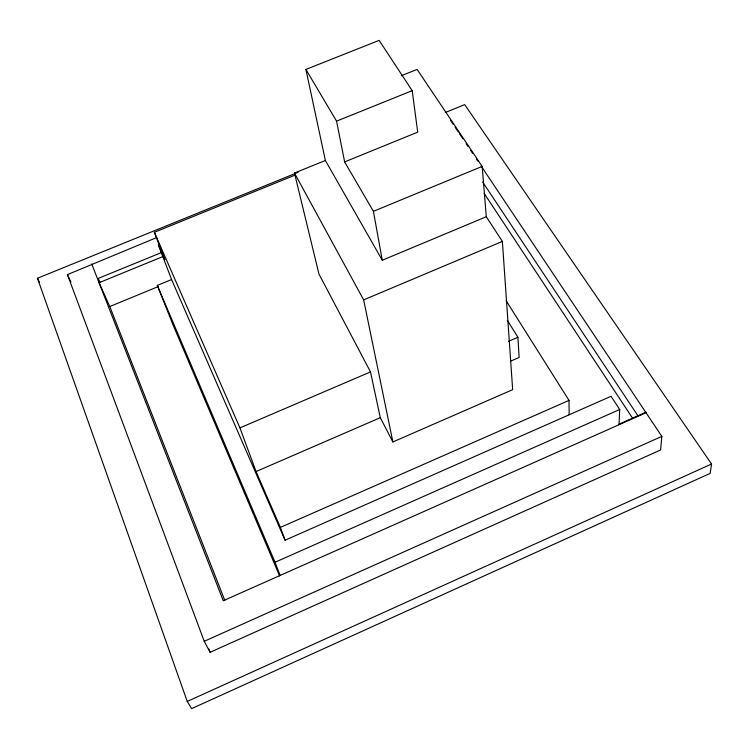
<?xml version="1.0" encoding="UTF-8"?>
<svg xmlns="http://www.w3.org/2000/svg" width="749" height="749" viewBox="0 0 749 749"><rect width="100%" height="100%" fill="white"/><g stroke="black" fill="none" stroke-linecap="round" stroke-linejoin="round"><path stroke-width="1.12" d="M619.039 424.73L619.704 409.488L611.044 396.287L285.069 540.216L171.587 279.555L158.339 244.857L164.827 259.725L154.378 232.293L295.078 175.097M156.756 237.545L67.429 274.611L204.234 641.294L210.085 652.304L660.609 449.971L661.844 436.377L481.083 165.941M445.224 112.528L464.698 104.617L711.55 464.015L710.146 473.368L191.622 708.629L187.25 701.429L37.45 278.263L298.121 172.317M187.25 701.429L711.55 464.015M204.234 641.294L661.844 436.377M619.067 424.149L646.05 412.147M646.013 412.736L223.268 600.726L91.752 264.013M280.145 575.438L275.033 562.256L619.704 409.488M285.069 540.216L280.398 527.399L569.006 400.387L506.109 300.677M486.298 216.733L382.271 260.249L373.414 211.33L344.634 161.906L417.708 132.152L412.193 90.666L379.134 40.371L305.91 69.432L325.375 160.473L294.469 173.028L318.962 274.05L370.502 371.907L380.295 417.68L392.888 441.957L512.662 389.667L502.382 241.412L486.298 216.733L482.169 166.4L417.118 69.395L401.324 75.733M280.398 527.399L256.055 471.552L380.295 417.68M510.93 361.027L519.141 357.47L517.915 337.247L507.382 320.375M508.496 341.319L517.915 337.247M256.055 471.552L239.942 427.885L370.502 371.907M392.888 441.957L363.658 299.881L502.382 241.412M373.414 211.33L482.169 166.4M279.63 575.972L172.663 323.999L157.337 285.416L171.587 279.555M162.776 256.626L99.055 282.71L109.794 306.528L158.385 286.521M160.979 252.759L98.231 278.413L100.151 282.663M344.634 161.906L336.563 121.141L412.193 90.666M450.561 120.383L453.164 124.259M455.111 127.161L458.351 132.011M459.652 133.949L462.901 138.799M466.15 143.649L468.097 146.551M470.7 150.427L472.647 153.339M476.542 159.153L477.843 161.091M482.637 181.97L637.905 415.789M484.2 193.448L632.765 418.485M305.91 69.432L336.563 121.141M325.375 160.473L382.271 260.249M294.469 173.028L363.658 299.881M37.45 278.263L39.379 282.064M67.429 274.611L70.958 281.998M154.378 232.293L239.942 427.885M157.337 285.416L275.033 562.256M109.794 306.528L224.831 600.501M208.859 649.027L210.085 652.304M569.006 400.387L569.156 414.777"/></g></svg>
